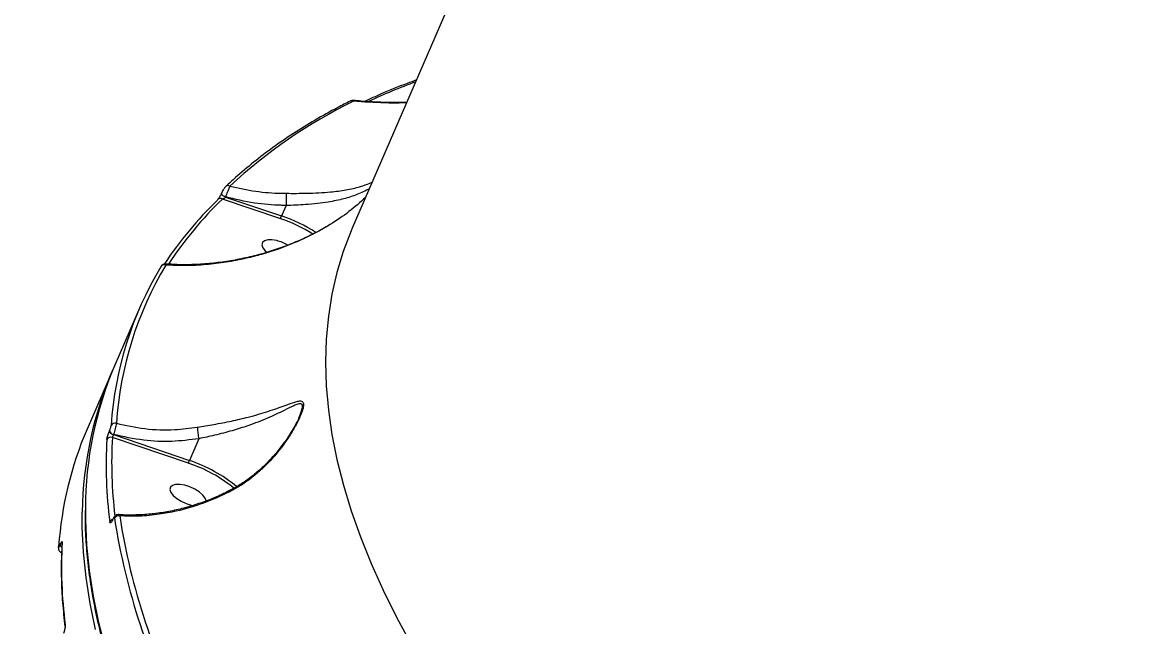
# Model space of a CAD drawing. Header units: millimetres. Extents: x -6521 to 6343, y -6174 to 4868.
# Drawn here: x -4363.9 to -4103.2, y 4.2 to 144.8 of the extents above; entities that cross this region are included whole.
import ezdxf

# ---------------------------------------------------------------- set-up
doc = ezdxf.new("R2010")
doc.units = ezdxf.units.MM
for name, color, linetype in [('DIKOM_ОБЪЕКТ', 7, 'Continuous'), ('DIKOM_РАЗМЕР_ЗОНА', 7, 'Continuous'), ('DIKOM_РАЗМЕР_ОБЪЕКТА', 7, 'Continuous')]:
    doc.layers.add(name, color=color, linetype=linetype)
doc.styles.add('style1', font='arial.ttf', dxfattribs={"width": 0.8})
doc.dimstyles.new('1-50', dxfattribs={"dimtxt": 300, "dimasz": 200, "dimexe": 100, "dimexo": 0, "dimgap": 100, "dimtad": 1, "dimtxsty": 'style1', "dimcen": 200, "dimclrd": 7, "dimclre": 7, "dimclrt": 7, "dimadec": 1, "dimazin": 2, "dimtfac": 1, "dimtmove": 0, "dimatfit": 2, "dimfxl": 0, "dimlwd": 25, "dimlwe": 18, "dimarcsym": 0})

# ---------------------------------------------------------------- blocks, each defined once
blk = doc.blocks.new('*D11')
at = {"layer": 'Defpoints', "color": 0, "transparency": 16777216}
for p in [(2818.82, 364.95), (-5102.52, -1661.02), (-5102.52, -4861.8)]:
    blk.add_point(p, dxfattribs=at)
at = {"layer": 'DIKOM_РАЗМЕР_ОБЪЕКТА', "color": 7, "lineweight": 18, "transparency": 16777216}
for p, q in [((2818.82, 364.95), (2818.82, -4961.8)), ((-5102.52, -1661.02), (-5102.52, -4961.8))]:
    blk.add_line(p, q, dxfattribs=at)
at = {"layer": 'DIKOM_РАЗМЕР_ОБЪЕКТА', "color": 7, "lineweight": 25, "transparency": 16777216}
blk.add_line((2618.82, -4861.8), (-4902.52, -4861.8), dxfattribs=at)
at = {"layer": 'DIKOM_РАЗМЕР_ОБЪЕКТА', "color": 7, "transparency": 16777216}
for points in [[(-4902.52, -4828.46), (-4902.52, -4895.13), (-5102.52, -4861.8)], [(2618.82, -4828.46), (2618.82, -4895.13), (2818.82, -4861.8)]]:
    blk.add_solid(points, dxfattribs=at)
at = {"layer": 'DIKOM_РАЗМЕР_ОБЪЕКТА', "color": 7, "transparency": 16777216, "insert": (-736, -4608.63), "char_height": 300, "attachment_point": 5, "style": 'style1'}
blk.add_mtext('7900', dxfattribs=at)
blk = doc.blocks.new('*D13')
at = {"layer": 'Defpoints', "color": 0, "transparency": 16777216}
for p in [(1683.24, 4867.99), (-4359.52, -3960.36), (6242.61, -3960.36)]:
    blk.add_point(p, dxfattribs=at)
at = {"layer": 'DIKOM_РАЗМЕР_ЗОНА', "color": 7, "lineweight": 18, "transparency": 16777216}
for p, q in [((1683.24, 4867.99), (6342.61, 4867.99)), ((-4359.52, -3960.36), (6342.61, -3960.36))]:
    blk.add_line(p, q, dxfattribs=at)
at = {"layer": 'DIKOM_РАЗМЕР_ЗОНА', "color": 7, "lineweight": 25, "transparency": 16777216}
blk.add_line((6242.61, 4667.99), (6242.61, -3760.36), dxfattribs=at)
at = {"layer": 'DIKOM_РАЗМЕР_ЗОНА', "color": 7, "transparency": 16777216}
for points in [[(6209.28, 4667.99), (6275.95, 4667.99), (6242.61, 4867.99)], [(6209.28, -3760.36), (6275.95, -3760.36), (6242.61, -3960.36)]]:
    blk.add_solid(points, dxfattribs=at)
at = {"layer": 'DIKOM_РАЗМЕР_ЗОНА', "color": 7, "transparency": 16777216, "insert": (5989.44, 630.24), "char_height": 300, "attachment_point": 5, "rotation": 90, "style": 'style1'}
blk.add_mtext('8850', dxfattribs=at)
blk = doc.blocks.new('*D14')
at = {"layer": 'Defpoints', "color": 0, "transparency": 16777216}
for p in [(4318.82, 257.45), (-6520.67, -1799.21), (4318.82, -6073.51)]:
    blk.add_point(p, dxfattribs=at)
at = {"layer": 'DIKOM_РАЗМЕР_ЗОНА', "color": 7, "lineweight": 18, "transparency": 16777216}
for p, q in [((4318.82, 257.45), (4318.82, -6173.51)), ((-6520.67, -1799.21), (-6520.67, -6173.51))]:
    blk.add_line(p, q, dxfattribs=at)
at = {"layer": 'DIKOM_РАЗМЕР_ЗОНА', "color": 7, "lineweight": 25, "transparency": 16777216}
blk.add_line((-6320.67, -6073.51), (4118.82, -6073.51), dxfattribs=at)
at = {"layer": 'DIKOM_РАЗМЕР_ЗОНА', "color": 7, "transparency": 16777216}
for points in [[(-6320.67, -6040.18), (-6320.67, -6106.84), (-6520.67, -6073.51)], [(4118.82, -6040.18), (4118.82, -6106.84), (4318.82, -6073.51)]]:
    blk.add_solid(points, dxfattribs=at)
at = {"layer": 'DIKOM_РАЗМЕР_ЗОНА', "color": 7, "transparency": 16777216, "insert": (-430.65, -5820.34), "char_height": 300, "attachment_point": 5, "style": 'style1'}
blk.add_mtext('10850', dxfattribs=at)

msp = doc.modelspace()

# ---------------------------------------------------------------- linework, layer by layer
at = {"layer": 'DIKOM_ОБЪЕКТ', "color": 7, "linetype": 'Continuous', "lineweight": 15}
for p, q in [((-4170.78, 365.835), (-4287.232, 96.943)), ((-4317.633, 105.052), (-4317.645, 105.025)), ((-4303.878, 99.116), (-4317.444, 103.695)), ((-4316.714, 104.186), (-4316.726, 104.159)), ((-4316.726, 104.159), (-4303.697, 99.762)), ((-4302.641, 102.201), (-4303.697, 99.762)), ((-4302.64, 102.207), (-4302.641, 102.201)), ((-4336.717, 78.298), (-4342.458, 65.044)), ((-4343.172, 63.393), (-4348.913, 50.139)), ((-4343.723, 49.675), (-4343.704, 49.721)), ((-4325.28, 42.217), (-4343.013, 48.244)), ((-4342.773, 48.922), (-4342.793, 48.877)), ((-4342.793, 48.877), (-4325.098, 42.863)), ((-4322.912, 47.91), (-4325.098, 42.863)), ((-4342.947, 29.107), (-4342.976, 29.041)), ((-4342.934, 29.222), (-4342.962, 29.156)), ((-4354.734, 23.543), (-4354.734, 23.543)), ((-4355.18, 23.22), (-4355.161, 23.265))]:
    msp.add_line(p, q, dxfattribs=at)
at = {"layer": 'DIKOM_ОБЪЕКТ', "color": 7, "linetype": 'Continuous', "lineweight": 15, "flags": 128}
for points in [[(-4316.726, 104.159), (-4316.95, 104.249), (-4317.162, 104.36), (-4317.347, 104.488), (-4317.497, 104.623), (-4317.601, 104.759), (-4317.655, 104.887), (-4317.654, 105), (-4317.645, 105.025)], [(-4316.714, 104.186), (-4316.939, 104.276), (-4317.15, 104.387), (-4317.336, 104.515), (-4317.485, 104.65), (-4317.59, 104.786), (-4317.643, 104.914), (-4317.642, 105.027), (-4317.633, 105.052)], [(-4318.495, 103.59), (-4318.588, 103.483), (-4318.674, 103.331)], [(-4287.232, 96.943), (-4287.524, 96.26), (-4289.337, 91.496), (-4290.822, 86.595), (-4291.978, 81.563), (-4292.803, 76.404), (-4293.297, 71.122), (-4293.46, 65.724), (-4293.29, 60.213), (-4292.788, 54.595), (-4291.956, 48.876), (-4290.792, 43.059), (-4289.3, 37.152), (-4287.479, 31.159), (-4285.332, 25.086), (-4282.86, 18.939), (-4280.067, 12.723), (-4276.954, 6.444), (-4273.524, 0.108)], [(-4304.794, 94.008), (-4305.927, 94.199), (-4306.907, 94.186), (-4307.653, 93.969), (-4308.105, 93.567), (-4308.227, 93.012), (-4308.009, 92.349), (-4307.469, 91.631), (-4307.125, 91.301)], [(-4326.195, 37.109), (-4327.328, 37.3), (-4328.307, 37.287), (-4329.053, 37.071), (-4329.506, 36.669), (-4329.628, 36.113), (-4329.41, 35.45), (-4328.869, 34.732), (-4328.05, 34.019), (-4327.018, 33.366), (-4325.857, 32.828), (-4324.662, 32.448), (-4324.348, 32.378)], [(-4321.227, 33.404), (-4321.229, 33.444), (-4321.447, 34.107), (-4321.988, 34.825), (-4322.807, 35.539), (-4323.839, 36.191), (-4325, 36.729), (-4326.195, 37.109)], [(-4349.301, 31.638), (-4349.288, 28.967), (-4349.018, 23.172), (-4348.417, 17.271), (-4347.487, 11.27), (-4346.228, 5.174), (-4344.642, -1.013)], [(-4346.943, 3.523), (-4348.202, 9.619), (-4349.132, 15.62), (-4349.733, 21.521), (-4350.003, 27.316), (-4350.004, 30.873)], [(-4342.96, 29.161), (-4342.975, 29.114), (-4342.976, 29.041)], [(-4342.934, 29.222), (-4342.946, 29.18), (-4342.947, 29.107)], [(-4354.734, 23.545), (-4354.721, 23.647), (-4354.669, 23.815)], [(-4355.571, 22.584), (-4355.557, 22.69), (-4355.507, 22.85)]]:
    msp.add_lwpolyline(points, dxfattribs=at)
at = {"layer": 'DIKOM_ОБЪЕКТ', "color": 7, "linetype": 'Continuous', "lineweight": 15}
for centre, radius, start, end in [((-4213.256, -26.058), 167.832, 110.66907, 114.71871), ((-4234.937, 19.901), 118.561, 116.04111, 132.92643), ((-4287.391, 125.738), 0.798, 59.52275, 115.29457), ((-4316.079, 105.941), 0.869, 62.91603, 132.15257), ((-4257.041, 39.683), 88.598, 134.07852, 146.47056), ((-4256.035, 40.269), 88.283, 134.0748, 146.82695), ((-4317.899, 102.934), 0.886, 59.11384, 132.28676), ((-4315.374, 65.485), 35.541, 57.74756, 71.12824), ((-4315.506, 65.181), 36.542, 57.2236, 71.1458), ((-4307.226, 84.285), 10.023, 60.13292, 75.96002), ((-4261.058, 45.526), 82.436, 149.07712, 176.186), ((-4260.02, 46.054), 82.252, 149.07706, 176.18653), ((-4330.954, 87.486), 0.916, 65.93137, 153.92017), ((-4265.214, 30.028), 84.794, 156.22202, 179.42901), ((-4263.324, 31.429), 85.977, 156.98492, 179.86049), ((-4271.981, 17.107), 83.723, 156.7629, 176.06671), ((-4342.569, 50.078), 1.222, 199.26426, 259.45822), ((-4342.549, 50.125), 1.223, 199.28969, 259.43279), ((-4342.401, 50.554), 1.019, 72.26614, 153.44915), ((-4241.935, 41.84), 102.539, 176.69648, 187.43365), ((-4343.386, 47.286), 1.028, 68.72536, 153.27236), ((-4241.254, 42.351), 101.929, 176.68586, 186.95512), ((-4335.524, 11.211), 32.655, 50.44442, 71.71638), ((-4335.622, 10.97), 33.585, 50.1482, 71.7371), ((-4342.712, 28.156), 0.993, 106.65397, 155.1537), ((-4341.57, 28.938), 1.07, 75.87865, 153.63966), ((-4188.46, 53.459), 155.933, 188.87081, 207.53587), ((-4187.577, 53.969), 155.593, 188.87112, 207.53574), ((-4252.318, 17.905), 102.522, 176.69558, 187.43454), ((-4354.461, 23.341), 0.73, 189.57397, 243.75052), ((-4354.45, 23.384), 0.72, 189.4974, 242.67884), ((-4353.271, 4.326), 0.773, 156.10697, 187.39663)]:
    msp.add_arc(centre, radius, start, end, dxfattribs=at)
for points, knots in [([(-4175.655, 432.946), (-4175.673, 431.751), (-4175.719, 428.772), (-4175.454, 423.895), (-4174.903, 418.333), (-4174.044, 412.673), (-4172.892, 406.918), (-4171.442, 401.066), (-4169.693, 395.113), (-4167.646, 389.066), (-4165.31, 382.943), (-4162.691, 376.77), (-4159.797, 370.566), (-4156.63, 364.332), (-4153.19, 358.067), (-4149.478, 351.769), (-4145.491, 345.434), (-4141.229, 339.063), (-4136.692, 332.653), (-4131.877, 326.202), (-4126.782, 319.708), (-4121.408, 313.172), (-4115.768, 306.609), (-4109.885, 300.047), (-4103.779, 293.51), (-4097.459, 287.007), (-4090.922, 280.533), (-4084.166, 274.086), (-4077.19, 267.663), (-4069.992, 261.263), (-4062.569, 254.884), (-4054.921, 248.525), (-4047.043, 242.183), (-4038.934, 235.856), (-4030.607, 229.556), (-4022.099, 223.311), (-4013.44, 217.145), (-4004.644, 211.065), (-3995.703, 205.066), (-3986.616, 199.147), (-3977.384, 193.308), (-3968.007, 187.549), (-3958.484, 181.869), (-3948.816, 176.27), (-3939.004, 170.751), (-3929.046, 165.312), (-3918.951, 159.958), (-3908.749, 154.705), (-3898.471, 149.569), (-3888.136, 144.561), (-3877.75, 139.681), (-3867.312, 134.93), (-3856.822, 130.307), (-3846.279, 125.813), (-3835.684, 121.446), (-3825.037, 117.208), (-3814.339, 113.098), (-3803.589, 109.117), (-3792.791, 105.267), (-3781.972, 101.556), (-3771.165, 97.996), (-3760.397, 94.598), (-3749.678, 91.363), (-3739.006, 88.291), (-3728.381, 85.381), (-3717.803, 82.633), (-3707.27, 80.047), (-3696.786, 77.624), (-3686.349, 75.363), (-3675.958, 73.263), (-3665.62, 71.332), (-3656.051, 69.671), (-3649.976, 68.735), (-3647.292, 68.322)], [0, 0, 0, 0, 0.0094078, 0.0234759, 0.0375497, 0.0516398, 0.0657619, 0.0799312, 0.0941627, 0.1084719, 0.1228261, 0.1371271, 0.1513572, 0.1655335, 0.1796718, 0.193788, 0.2078977, 0.2220155, 0.2361532, 0.2503269, 0.2645521, 0.2788451, 0.2932013, 0.3075359, 0.321785, 0.3359736, 0.3501177, 0.3642335, 0.378337, 0.3924445, 0.406567, 0.4207201, 0.4349201, 0.4491829, 0.4635203, 0.4778591, 0.4920989, 0.5062927, 0.5204524, 0.534589, 0.5487142, 0.5628395, 0.5769742, 0.5911282, 0.6053129, 0.6195396, 0.63382, 0.6481186, 0.6623742, 0.6765812, 0.6907508, 0.7048943, 0.7190234, 0.7331494, 0.7472821, 0.7614309, 0.7756068, 0.7898212, 0.8040856, 0.8183881, 0.8326644, 0.846885, 0.8610655, 0.8752171, 0.8893511, 0.9034787, 0.9176113, 0.9317563, 0.9459252, 0.9601293, 0.9743797, 0.9886796, 1, 1, 1, 1]), ([(-4175.479, 433.213), (-4175.492, 430.425), (-4175.523, 423.906), (-4174.097, 413.172), (-4171.423, 401.133), (-4167.487, 388.866), (-4162.384, 376.436), (-4156.167, 363.888), (-4148.738, 351.019), (-4140.07, 337.86), (-4130.162, 324.451), (-4119.234, 311.088), (-4107.348, 297.814), (-4094.583, 284.672), (-4080.733, 271.447), (-4065.799, 258.184), (-4049.807, 244.928), (-4033.306, 232.124), (-4016.405, 219.8), (-3999.212, 207.974), (-3981.245, 196.303), (-3962.531, 184.833), (-3943.116, 173.605), (-3923.153, 162.718), (-3902.694, 152.211), (-3881.801, 142.119), (-3860.4, 132.415), (-3838.548, 123.15), (-3816.309, 114.369), (-3794.173, 106.263), (-3772.214, 98.846), (-3750.5, 92.113), (-3728.678, 85.957), (-3706.817, 80.418), (-3685.006, 75.55), (-3664.969, 71.648), (-3652.378, 69.638), (-3646.81, 68.749)], [0, 0, 0, 0, 0.0220395, 0.0515326, 0.0810499, 0.1105428, 0.1392036, 0.1678863, 0.1965469, 0.22604, 0.2555572, 0.2850503, 0.3137109, 0.3423936, 0.3710542, 0.4005473, 0.4300646, 0.4595577, 0.4871864, 0.5148349, 0.5424636, 0.5708353, 0.5992283, 0.6276001, 0.6562608, 0.6849436, 0.7136043, 0.7430975, 0.7726147, 0.8021078, 0.8307686, 0.8594514, 0.888112, 0.9176053, 0.9471226, 0.9766157, 1, 1, 1, 1]), ([(-4272.315, 131.386), (-4273.047, 131.121), (-4275.875, 130.098), (-4279.883, 128.444), (-4283.052, 126.986), (-4284.305, 126.409)], [0, 0, 0, 0, 0.1743478, 0.6735779, 1, 1, 1, 1]), ([(-4287.732, 126.459), (-4288.698, 125.967), (-4291.498, 124.54), (-4295.938, 122.055), (-4300.962, 118.952), (-4305.721, 115.69), (-4310.209, 112.272), (-4313.833, 109.222), (-4315.911, 107.285), (-4316.665, 106.583)], [0, 0, 0, 0, 0.0864566, 0.2506167, 0.4147423, 0.5788122, 0.7428153, 0.9067418, 1, 1, 1, 1]), ([(-4286.881, 126.635), (-4286.963, 126.642), (-4287.185, 126.658), (-4287.472, 126.582), (-4287.653, 126.488), (-4287.727, 126.449)], [0, 0, 0, 0, 0.2546643, 0.6932649, 1, 1, 1, 1]), ([(-4286.881, 126.626), (-4286.89, 126.617), (-4286.904, 126.604), (-4286.966, 126.47), (-4286.987, 126.425)], [0, 0, 0, 0, 0.6662265, 1, 1, 1, 1]), ([(-4274.607, 126.096), (-4275.032, 126.074), (-4276.748, 125.985), (-4280.899, 126.039), (-4284.567, 126.272), (-4286.987, 126.425)], [0, 0, 0, 0, 0.10079, 0.4067644, 1, 1, 1, 1]), ([(-4274.572, 126.175), (-4276.351, 126.163), (-4279.931, 126.138), (-4284.033, 126.318), (-4286.323, 126.568), (-4286.88, 126.629)], [0, 0, 0, 0, 0.4276909, 0.8606987, 1, 1, 1, 1]), ([(-4302.612, 105.018), (-4301.005, 105.012), (-4298.397, 105.003), (-4294.978, 105.121), (-4291.858, 105.346), (-4288.613, 105.786), (-4285.281, 106.522), (-4283.536, 107.227), (-4282.617, 107.599)], [0, 0, 0, 0, 0.1907442, 0.3095416, 0.4310658, 0.610266, 0.7948682, 1, 1, 1, 1]), ([(-4317.646, 105.023), (-4317.65, 105.014), (-4317.69, 104.915), (-4317.811, 104.667), (-4318.002, 104.309), (-4318.216, 103.958), (-4318.384, 103.718), (-4318.483, 103.602), (-4318.492, 103.593), (-4318.495, 103.59)], [0, 0, 0, 0, 0.0166596, 0.1881104, 0.3768492, 0.5794398, 0.7893588, 0.9257864, 1, 1, 1, 1]), ([(-4316.659, 106.581), (-4316.698, 106.545), (-4316.867, 106.386), (-4317.086, 106.071), (-4317.372, 105.594), (-4317.555, 105.237), (-4317.628, 105.058), (-4317.646, 105.014)], [0, 0, 0, 0, 0.0986463, 0.4321988, 0.6859892, 0.9231883, 1, 1, 1, 1]), ([(-4315.683, 106.714), (-4315.723, 106.623), (-4315.808, 106.425), (-4316.007, 105.942), (-4316.243, 105.364), (-4316.49, 104.75), (-4316.639, 104.375), (-4316.714, 104.186)], [0, 0, 0, 0, 0.1847958, 0.3988016, 0.6012732, 0.7990304, 1, 1, 1, 1]), ([(-4315.683, 106.714), (-4313.687, 106.264), (-4309.771, 105.381), (-4305.346, 105.045), (-4302.988, 105.021), (-4302.612, 105.018)], [0, 0, 0, 0, 0.4665368, 0.9150174, 1, 1, 1, 1]), ([(-4283.273, 106.085), (-4284.19, 105.609), (-4285.91, 104.714), (-4289.174, 103.694), (-4292.304, 103.026), (-4295.348, 102.612), (-4298.601, 102.344), (-4301.116, 102.207), (-4302.639, 102.207), (-4302.64, 102.207)], [0, 0, 0, 0, 0.2070578, 0.3885663, 0.5742817, 0.6928371, 0.8136573, 0.9999417, 1, 1, 1, 1]), ([(-4302.612, 105.018), (-4302.612, 105.007), (-4302.613, 104.919), (-4302.615, 104.662), (-4302.62, 104.132), (-4302.626, 103.489), (-4302.633, 102.811), (-4302.638, 102.405), (-4302.64, 102.207)], [0, 0, 0, 0, 0.025982, 0.2202827, 0.4178971, 0.6154988, 0.8131059, 1, 1, 1, 1]), ([(-4316.726, 104.159), (-4316.744, 104.124), (-4316.768, 104.078), (-4316.839, 103.99), (-4316.943, 103.892), (-4317.108, 103.79), (-4317.282, 103.72), (-4317.392, 103.703), (-4317.444, 103.695)], [0, 0, 0, 0, 0.1271837, 0.1626071, 0.340404, 0.5454198, 0.783143, 1, 1, 1, 1]), ([(-4302.641, 102.201), (-4303.029, 102.207), (-4305.486, 102.246), (-4310.254, 102.637), (-4314.484, 103.651), (-4316.714, 104.186)], [0, 0, 0, 0, 0.0814798, 0.5156597, 1, 1, 1, 1]), ([(-4284.153, 104.054), (-4285.409, 102.925), (-4287.965, 100.626), (-4290.888, 98.713), (-4292.376, 97.739)], [0, 0, 0, 0, 0.4911363, 1, 1, 1, 1]), ([(-4303.878, 99.116), (-4303.878, 99.123), (-4303.877, 99.141), (-4303.872, 99.196), (-4303.853, 99.298), (-4303.812, 99.451), (-4303.758, 99.615), (-4303.717, 99.713), (-4303.697, 99.762)], [0, 0, 0, 0, 0.0536122, 0.1413822, 0.3560647, 0.5707119, 0.7853223, 1, 1, 1, 1]), ([(-4292.451, 97.742), (-4292.995, 97.407), (-4294.581, 96.432), (-4297.361, 95.015), (-4300.793, 93.471), (-4304.402, 92.108), (-4308.16, 90.93), (-4312.039, 89.956), (-4316.003, 89.204), (-4320.028, 88.681), (-4324.062, 88.412), (-4327.646, 88.368), (-4329.827, 88.529), (-4330.709, 88.594)], [0, 0, 0, 0, 0.0458133, 0.1334488, 0.2239512, 0.3174554, 0.4139113, 0.5130616, 0.614396, 0.7174985, 0.8229142, 0.9283812, 1, 1, 1, 1]), ([(-4292.376, 97.739), (-4292.667, 97.564), (-4294.131, 96.681), (-4296.839, 95.22), (-4301.846, 92.912), (-4306.899, 91.142), (-4312.263, 89.761), (-4316.575, 88.928), (-4321.283, 88.364), (-4325.977, 88.118), (-4329.046, 88.254), (-4330.581, 88.322)], [0, 0, 0, 0, 0.0242961, 0.1222478, 0.2202171, 0.4215163, 0.5118888, 0.6322345, 0.7525901, 0.8762953, 1, 1, 1, 1]), ([(-4330.712, 88.578), (-4330.797, 88.581), (-4330.967, 88.586), (-4331.2, 88.506), (-4331.386, 88.395), (-4331.515, 88.277), (-4331.601, 88.175), (-4331.672, 88.076), (-4331.716, 88.003), (-4331.743, 87.957)], [0, 0, 0, 0, 0.1669344, 0.3356985, 0.4807493, 0.6018721, 0.7017264, 0.8122338, 1, 1, 1, 1]), ([(-4330.71, 88.563), (-4330.698, 88.569), (-4330.631, 88.597), (-4330.598, 88.473), (-4330.583, 88.343), (-4330.581, 88.322)], [0, 0, 0, 0, 0.1624486, 0.8658621, 1, 1, 1, 1]), ([(-4323.263, 50.601), (-4321.983, 50.81), (-4319.236, 51.261), (-4315.241, 52.039), (-4310.939, 53.047), (-4306.679, 54.293), (-4303.136, 55.567), (-4300.885, 56.409), (-4299.613, 56.736), (-4298.894, 56.723), (-4298.616, 56.362), (-4298.544, 55.824), (-4298.647, 54.979), (-4299.292, 53.169), (-4300.445, 50.835), (-4302.51, 47.416), (-4305.703, 43.245), (-4309.552, 39.596), (-4312.992, 37.095), (-4314.816, 36.093), (-4315.732, 35.589)], [0, 0, 0, 0, 0.0590557, 0.126771, 0.196529, 0.2899964, 0.3861932, 0.4527699, 0.4864317, 0.5209066, 0.5489135, 0.5542505, 0.5800463, 0.6152115, 0.6617347, 0.7094935, 0.8061408, 0.9056053, 0.9525545, 1, 1, 1, 1]), ([(-4299.558, 53.005), (-4299.548, 53.024), (-4299.242, 53.638), (-4298.924, 54.622), (-4298.799, 55.422), (-4298.872, 55.889), (-4299.156, 56.149), (-4299.875, 56.013), (-4301.144, 55.478), (-4303.361, 54.343), (-4306.835, 52.695), (-4310.948, 51.093), (-4315.151, 49.775), (-4318.994, 48.746), (-4321.681, 48.205), (-4322.911, 47.916), (-4322.911, 47.916)], [0, 0, 0, 0, 0.0017515, 0.0560183, 0.0945891, 0.1025573, 0.144923, 0.1979363, 0.253058, 0.3619946, 0.5173102, 0.6763052, 0.7886167, 0.9035324, 0.999947, 1, 1, 1, 1]), ([(-4299.558, 53.005), (-4299.606, 52.892), (-4299.823, 52.375), (-4300.367, 51.304), (-4301.282, 49.686), (-4302.57, 47.68), (-4304.279, 45.373), (-4306.389, 42.939), (-4308.698, 40.679), (-4311.123, 38.705), (-4313.49, 37.069), (-4315.13, 36.194), (-4315.908, 35.78)], [0, 0, 0, 0, 0.0179277, 0.0821391, 0.157963, 0.257471, 0.3823091, 0.5140252, 0.6524896, 0.7764645, 0.8940095, 1, 1, 1, 1]), ([(-4344.304, 47.748), (-4344.293, 47.84), (-4344.272, 48.022), (-4344.166, 48.442), (-4344.019, 48.912), (-4343.863, 49.342), (-4343.763, 49.581), (-4343.723, 49.675)], [0, 0, 0, 0, 0.2150323, 0.4299784, 0.6447067, 0.8591932, 1, 1, 1, 1]), ([(-4343.704, 49.721), (-4343.677, 49.784), (-4343.609, 49.945), (-4343.505, 50.234), (-4343.406, 50.547), (-4343.335, 50.827), (-4343.32, 50.948), (-4343.312, 51.009)], [0, 0, 0, 0, 0.1423021, 0.3570914, 0.5715642, 0.7857014, 1, 1, 1, 1]), ([(-4342.09, 51.524), (-4342.101, 51.402), (-4342.123, 51.158), (-4342.245, 50.593), (-4342.417, 49.959), (-4342.603, 49.375), (-4342.725, 49.051), (-4342.773, 48.922)], [0, 0, 0, 0, 0.2142442, 0.4283275, 0.642744, 0.8575832, 1, 1, 1, 1]), ([(-4342.09, 51.524), (-4339.897, 51.044), (-4335.45, 50.071), (-4329.055, 49.87), (-4325.011, 50.38), (-4323.263, 50.601)], [0, 0, 0, 0, 0.3558548, 0.7214772, 1, 1, 1, 1]), ([(-4323.263, 50.601), (-4323.263, 50.582), (-4323.264, 50.508), (-4323.257, 50.286), (-4323.22, 49.849), (-4323.141, 49.216), (-4323.034, 48.534), (-4322.952, 48.122), (-4322.911, 47.916)], [0, 0, 0, 0, 0.0380831, 0.1492065, 0.3618862, 0.5745803, 0.7872981, 1, 1, 1, 1]), ([(-4342.793, 48.877), (-4342.806, 48.845), (-4342.84, 48.766), (-4342.895, 48.624), (-4342.951, 48.469), (-4342.994, 48.332), (-4343.007, 48.273), (-4343.013, 48.244)], [0, 0, 0, 0, 0.1407255, 0.3551916, 0.5699659, 0.7849525, 1, 1, 1, 1]), ([(-4322.912, 47.91), (-4325.012, 47.656), (-4329.26, 47.142), (-4335.995, 47.421), (-4340.437, 48.405), (-4342.773, 48.922)], [0, 0, 0, 0, 0.3165664, 0.64066, 1, 1, 1, 1]), ([(-4322.911, 47.916), (-4322.911, 47.914), (-4322.911, 47.912), (-4322.912, 47.91), (-4322.912, 47.91)], [0, 0, 0, 0, 0.6167825, 1, 1, 1, 1]), ([(-4325.28, 42.217), (-4325.279, 42.226), (-4325.279, 42.245), (-4325.272, 42.3), (-4325.254, 42.399), (-4325.212, 42.552), (-4325.158, 42.716), (-4325.118, 42.814), (-4325.098, 42.863)], [0, 0, 0, 0, 0.0702236, 0.1414612, 0.3561078, 0.5707699, 0.785445, 1, 1, 1, 1]), ([(-4315.913, 35.792), (-4316.457, 35.514), (-4318.075, 34.686), (-4320.866, 33.545), (-4324.257, 32.365), (-4327.703, 31.433), (-4331.16, 30.748), (-4334.604, 30.307), (-4337.996, 30.147), (-4340.34, 30.148), (-4341.516, 30.269), (-4341.613, 30.279)], [0, 0, 0, 0, 0.0658075, 0.1956637, 0.326588, 0.458402, 0.5906635, 0.7226978, 0.8552608, 0.9880581, 1, 1, 1, 1]), ([(-4315.732, 35.589), (-4317.739, 34.657), (-4321.802, 32.768), (-4327.367, 31.177), (-4332.378, 30.256), (-4336.802, 29.826), (-4339.8, 29.925), (-4341.309, 29.975)], [0, 0, 0, 0, 0.2398785, 0.4858755, 0.6394246, 0.8185503, 1, 1, 1, 1]), ([(-4315.888, 35.741), (-4315.884, 35.75), (-4315.875, 35.773), (-4315.811, 35.697), (-4315.752, 35.617), (-4315.732, 35.589)], [0, 0, 0, 0, 0.2760751, 0.7507691, 1, 1, 1, 1]), ([(-4349.341, 31.32), (-4349.352, 30.902), (-4349.414, 28.695), (-4349.234, 24.601), (-4348.787, 19.036), (-4348.021, 13.372), (-4346.966, 7.624), (-4345.616, 1.792), (-4343.972, -4.118), (-4342.036, -10.101), (-4339.81, -16.153), (-4337.294, -22.269), (-4334.492, -28.445), (-4331.406, -34.674), (-4328.037, -40.954), (-4324.389, -47.279), (-4320.464, -53.644), (-4316.265, -60.044), (-4311.796, -66.475), (-4307.06, -72.933), (-4302.061, -79.411), (-4296.803, -85.905), (-4291.289, -92.411), (-4285.523, -98.923), (-4279.511, -105.437), (-4273.257, -111.948), (-4266.765, -118.45), (-4260.04, -124.94), (-4253.088, -131.413), (-4245.913, -137.863), (-4238.522, -144.285), (-4230.918, -150.676), (-4223.11, -157.03), (-4215.101, -163.342), (-4206.898, -169.608), (-4198.509, -175.823), (-4189.937, -181.982), (-4181.191, -188.081), (-4172.276, -194.116), (-4163.2, -200.081), (-4153.969, -205.972), (-4144.59, -211.785), (-4135.07, -217.516), (-4125.417, -223.16), (-4115.637, -228.713), (-4105.737, -234.169), (-4096.842, -238.937), (-4091.224, -241.859), (-4088.976, -243.028)], [0, 0, 0, 0, 0.0051792, 0.0273901, 0.049613, 0.0718476, 0.0940928, 0.1163477, 0.1386106, 0.1608804, 0.1831555, 0.2054353, 0.2277182, 0.2500036, 0.2722903, 0.2945781, 0.3168663, 0.3391542, 0.3614419, 0.3837287, 0.4060148, 0.4282999, 0.450584, 0.4728671, 0.4951492, 0.5174301, 0.53971, 0.5619888, 0.5842668, 0.6065437, 0.6288196, 0.6510948, 0.6733692, 0.6956427, 0.7179154, 0.7401877, 0.7624591, 0.7847299, 0.8070002, 0.8292702, 0.8515394, 0.8738084, 0.896077, 0.9183454, 0.9406132, 0.9628807, 0.9851482, 1, 1, 1, 1]), ([(-4342.976, 29.041), (-4343.007, 28.971), (-4343.1, 28.766), (-4343.26, 28.502), (-4343.428, 28.34), (-4343.559, 28.348), (-4343.595, 28.498), (-4343.613, 28.573)], [0, 0, 0, 0, 0.1082855, 0.3204392, 0.5430491, 0.771573, 1, 1, 1, 1]), ([(-4342.962, 29.162), (-4342.983, 29.112), (-4343.034, 28.994), (-4343.093, 28.89), (-4343.13, 28.837), (-4343.125, 28.844), (-4343.123, 28.846)], [0, 0, 0, 0, 0.2714828, 0.6457849, 0.9259092, 1, 1, 1, 1]), ([(-4342.528, 29.413), (-4342.541, 29.462), (-4342.565, 29.561), (-4342.652, 29.567), (-4342.761, 29.461), (-4342.866, 29.288), (-4342.926, 29.153), (-4342.947, 29.107)], [0, 0, 0, 0, 0.2288706, 0.4578671, 0.6784902, 0.8883371, 1, 1, 1, 1]), ([(-4341.618, 30.255), (-4341.67, 30.263), (-4341.834, 30.29), (-4342.097, 30.207), (-4342.365, 30.054), (-4342.589, 29.833), (-4342.777, 29.567), (-4342.884, 29.314), (-4342.938, 29.186)], [0, 0, 0, 0, 0.079508, 0.2528895, 0.4102706, 0.5675174, 0.7812123, 1, 1, 1, 1]), ([(-4341.617, 30.243), (-4341.573, 30.246), (-4341.447, 30.254), (-4341.363, 30.085), (-4341.309, 29.975)], [0, 0, 0, 0, 0.3468874, 1, 1, 1, 1]), ([(-4355.161, 23.265), (-4355.122, 23.353), (-4355.023, 23.575), (-4354.877, 23.84), (-4354.752, 23.999), (-4354.672, 24.006), (-4354.67, 23.878), (-4354.669, 23.815)], [0, 0, 0, 0, 0.1408003, 0.3553062, 0.5700232, 0.7849537, 1, 1, 1, 1]), ([(-4354.734, 23.546), (-4354.783, 22.608), (-4354.924, 19.895), (-4354.926, 15.328), (-4354.67, 9.832), (-4354.248, 6.094), (-4354.038, 4.229)], [0, 0, 0, 0, 0.1499042, 0.433612, 0.7174317, 1, 1, 1, 1]), ([(-4355.564, 22.584), (-4355.569, 22.542), (-4355.582, 22.428), (-4355.555, 22.2), (-4355.45, 21.914), (-4355.244, 21.642), (-4355.039, 21.536), (-4354.938, 21.484)], [0, 0, 0, 0, 0.1159632, 0.3063149, 0.5225422, 0.7649918, 1, 1, 1, 1]), ([(-4355.507, 22.85), (-4355.507, 22.808), (-4355.507, 22.723), (-4355.454, 22.728), (-4355.371, 22.834), (-4355.273, 23.012), (-4355.207, 23.161), (-4355.18, 23.22)], [0, 0, 0, 0, 0.2142676, 0.4284437, 0.6428719, 0.8577283, 1, 1, 1, 1]), ([(-4353.978, 4.639), (-4353.973, 4.562), (-4353.962, 4.39), (-4354.006, 4.005), (-4354.103, 3.542), (-4354.242, 3.058), (-4354.356, 2.773), (-4354.413, 2.631)], [0, 0, 0, 0, 0.1741544, 0.3895588, 0.5957982, 0.7978515, 1, 1, 1, 1])]:
    msp.add_open_spline(points, degree=3, knots=knots, dxfattribs=at)

# ---------------------------------------------------------------- dimensions: what is measured, and where the dimension line sits
at = {"layer": 'DIKOM_РАЗМЕР_ЗОНА'}
dim = msp.add_linear_dim(base=(6242.612, -3960.361), p1=(1683.243, 4867.991), p2=(-4359.523, -3960.361), angle=90, text='8850', dimstyle='1-50', dxfattribs=at)
dim.commit()
dim.dimension.update_dxf_attribs({"geometry": '*D13', "text_midpoint": (6242.612, 630.237), "dimtype": 160})
dim = msp.add_linear_dim(base=(4318.818, -6073.511), p1=(-6520.672, -1799.212), p2=(4318.818, 257.446), text='10850', dimstyle='1-50', dxfattribs=at)
dim.commit()
dim.dimension.update_dxf_attribs({"geometry": '*D14', "text_midpoint": (-430.645, -6073.511), "dimtype": 160})
at = {"layer": 'DIKOM_РАЗМЕР_ОБЪЕКТА'}
dim = msp.add_linear_dim(base=(-5102.518, -4861.797), p1=(2818.818, 364.955), p2=(-5102.518, -1661.024), text='7900', dimstyle='1-50', dxfattribs=at)
dim.commit()
dim.dimension.update_dxf_attribs({"geometry": '*D11', "text_midpoint": (-736.001, -4861.797), "dimtype": 160})

doc.saveas('drawing.dxf')
